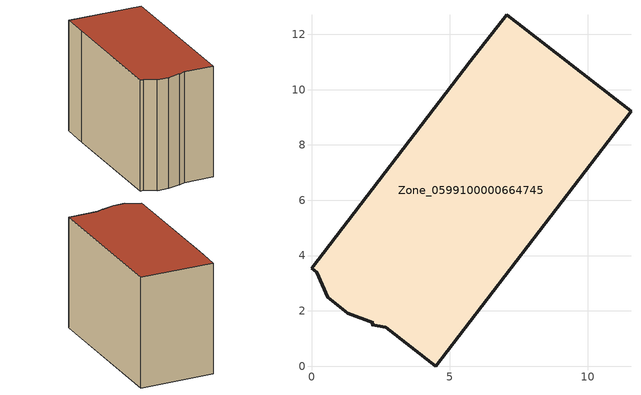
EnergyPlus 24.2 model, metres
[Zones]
Zone_0599100000664745
 floor ground (C_G): 0.59,2.49 0.19,3.4 0,3.54 5.75,11.04 7.06,12.71 11.56,9.22 4.5,0 2.69,1.41 2.18,1.5 2.23,1.56 1.31,1.92 z3.27
 wall outside (C_F): 0.19,3.4 0.59,2.49 1.31,1.92 2.23,1.56 2.18,1.5 2.69,1.41 4.5,0 11.56,9.22 7.06,12.71 5.75,11.04 0,3.54 0.19,3.4 z3.27:11.86
 roof outside (C_R): 2.23,1.56 2.18,1.5 2.69,1.41 4.5,0 11.56,9.22 7.06,12.71 5.75,11.04 0,3.54 0.19,3.4 0.59,2.49 1.31,1.92 z11.86
[BUILDING]
Pand.0599100000664745: North Axis=0; Terrain=City; Loads Convergence Tolerance Value=0.04; Temperature Convergence Tolerance Value=0.4; Solar Distribution=FullExterior; Maximum Number of Warmup Days=25; Minimum Number of Warmup Days=1
[Site:Location]
Rotterdam.The.Hague.AP_ZH_NLD Design_Conditions: Latitude=51.96; Longitude=4.45; Time Zone=1; Elevation=-4.5
[SITE:GROUNDTEMPERATURE:BUILDINGSURFACE]
18, 18, 18, 18, 18, 18, 18, 18, 18, 18, 18, 18
[MATERIAL] Thermal Absorptance=0.9; Solar Absorptance=0.7; Visible Absorptance=0.7
Name | Roughness | Thickness | Conductivity | Density | Specific Heat
G.TI.1946 | MediumSmooth | 0.15 | 1 | 540 | 1210
F.TI.1946 | Rough | 0.3 | 0.857143 | 1920 | 840
R.TI.1946 | MediumRough | 0.2 | 0.1 | 1500 | 1000
[CONSTRUCTION]
C_G: G.TI.1946
C_F: F.TI.1946
C_R: R.TI.1946
[ZONE]
Zone_0599100000664745: Type=1; Multiplier=1; Ceiling Height=Autocalculate; Volume=Autocalculate; Floor Area=autocalculate; Part of Total Floor Area=Yes
[ZONEINFILTRATION:DESIGNFLOWRATE]
Infil_Zone_0599100000664745: Zone or ZoneList or Space or SpaceList=Zone_0599100000664745; Schedule=AlwaysOn; Design Flow Rate Calculation Method=Flow/Area; Flow Rate per Floor Area=0.003; Constant Term Coefficient=1; Temperature Term Coefficient=0; Velocity Term Coefficient=0; Velocity Squared Term Coefficient=0
[HVACTEMPLATE:ZONE:IDEALLOADSAIRSYSTEM]
Zone_0599100000664745: Maximum Heating Supply Air Temperature=50; Minimum Cooling Supply Air Temperature=13; Maximum Heating Supply Air Humidity Ratio=0.0156; Minimum Cooling Supply Air Humidity Ratio=0.0077; Heating Limit=NoLimit; Cooling Limit=NoLimit; Dehumidification Control Type=ConstantSensibleHeatRatio; Cooling Sensible Heat Ratio=0.7; Dehumidification Setpoint=60; Humidification Control Type=None; Humidification Setpoint=30; Outdoor Air Method=None; Outdoor Air Flow Rate per Person=0.00944; Outdoor Air Flow Rate per Zone Floor Area=0; Outdoor Air Flow Rate per Zone=0; Demand Controlled Ventilation Type=None; Outdoor Air Economizer Type=NoEconomizer; Heat Recovery Type=None; Sensible Heat Recovery Effectiveness=0.7; Latent Heat Recovery Effectiveness=0.65
[ZONECONTROL:THERMOSTAT]
ThermostatControl_Zone_0599100000664745: Zone or ZoneList=Zone_0599100000664745; Control Type Schedule=DualSetpointControlType; Control 1=Thermostat_Zone_0599100000664745; Temperature Difference Between Cutout And Setpoint=0
[THERMOSTATSETPOINT:DUALSETPOINT]
Thermostat_Zone_0599100000664745: Heating Setpoint Temperature Schedule=HeatingSetpoint_Zone_0599100000664745; Cooling Setpoint Temperature Schedule=CoolingSetpoint_Zone_0599100000664745
[SCHEDULE:COMPACT]
HeatingSetpoint_Zone_0599100000664745: Through: 12/31, For: AllDays, Until: 24:00, 21
CoolingSetpoint_Zone_0599100000664745: Through: 12/31, For: AllDays, Until: 24:00, 24
DualSetpointControlType: Through: 12/31, For: AllDays, Until: 24:00, 4
AlwaysOn: Through: 12/31, For: AllDays, Until: 24:00, 1
